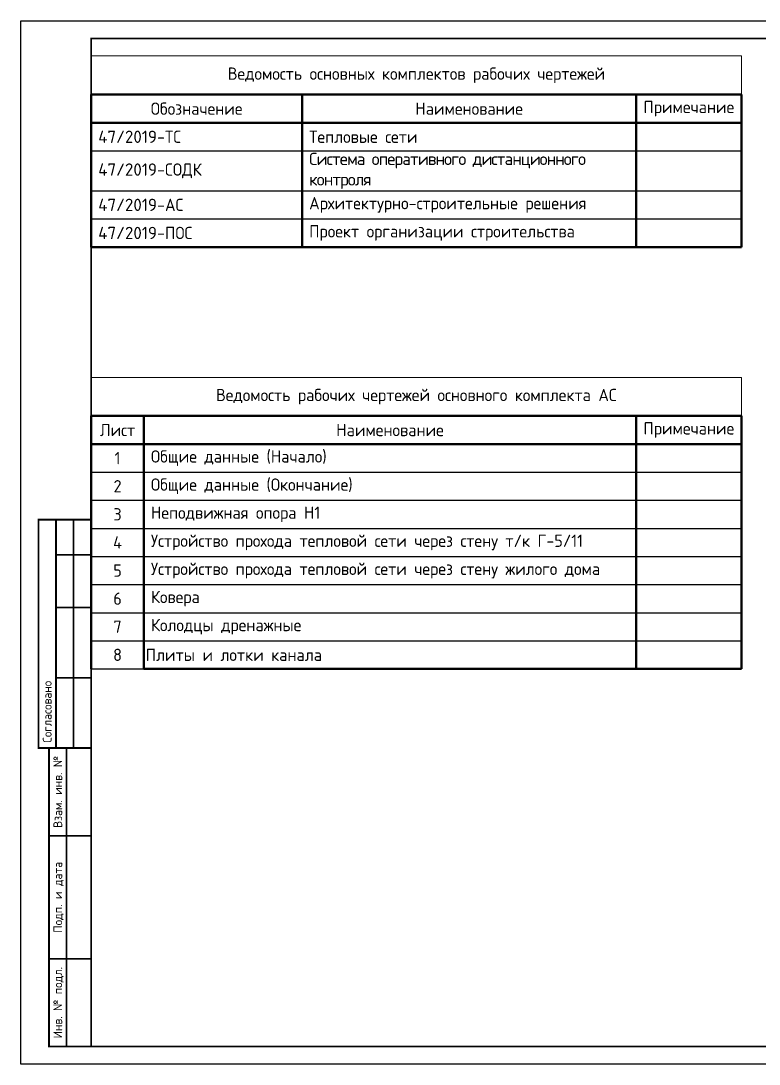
# Model space of a CAD drawing. Header units: millimetres. Extents: x 1601 to 14530, y 1157 to 12625.
# Drawn here: x 2135.2 to 2345.2, y 2131.3 to 2428.3 of the extents above; entities that cross this region are included whole.
import ezdxf
from ezdxf.enums import TextEntityAlignment as Align

# ---------------------------------------------------------------- set-up
doc = ezdxf.new("R2010")
doc.units = ezdxf.units.MM
doc.layers.add('таблица', color=250, linetype='Continuous', lineweight=35)
doc.styles.add('-ISOCPEUR-', font='isocpeur.TTF')
doc.styles.add('GOST', font='GOST Common.ttf')

# ---------------------------------------------------------------- blocks, each defined once
blk = doc.blocks.new('*T29')
at = {"layer": 'Defpoints', "color": 8, "linetype": 'ByBlock', "lineweight": 0, "transparency": 16777216}
for p, q in [((0, 0), (185, 0)), ((0, 0), (0, -11)), ((185, 0), (185, -11))]:
    blk.add_line(p, q, dxfattribs=at)
at = {"layer": 'таблица', "color": 0, "lineweight": 50, "transparency": 16777216}
for p, q in [((0, -11), (185, -11)), ((0, -11), (0, -83)), ((15, -11), (15, -83)), ((155, -11), (155, -83)), ((185, -11), (185, -83)), ((0, -19), (185, -19)), ((15, -83), (185, -83))]:
    blk.add_line(p, q, dxfattribs=at)
at = {"layer": 'таблица', "lineweight": 30, "transparency": 16777216}
for p, q in [((0, -27), (15, -27)), ((0, -59), (15, -59)), ((0, -75), (15, -75))]:
    blk.add_line(p, q, dxfattribs=at)
at = {"layer": 'таблица', "color": 0, "lineweight": 30, "transparency": 16777216}
for p, q in [((15, -27), (185, -27)), ((0, -35), (185, -35)), ((0, -43), (185, -43)), ((0, -51), (185, -51)), ((15, -59), (185, -59)), ((0, -67), (185, -67)), ((15, -75), (185, -75)), ((0, -83), (15, -83))]:
    blk.add_line(p, q, dxfattribs=at)
at = {"layer": 'таблица', "color": 7, "transparency": 16777216, "char_height": 3.5, "style": 'GOST'}
for s, insert, width, attachment_point in [('Ведомость рабочих чертежей основного комплекта АС', (92.5, -5.5), 182, 5), ('Лист', (7.5, -15), 12, 5), ('Наименование', (85, -15), 137, 5), ('Примечание', (170, -15), 27, 5), ('Общие данные (Начало)', (17, -23), 136, 4), ('1', (7.5, -23), 14, 5), ('2', (7.5, -31), 14, 5), ('Общие данные (Окончание)', (17, -31), 136, 4), ('3', (7.5, -39), 14, 5), ('Неподвижная опора Н1', (17, -39), 136, 4), ('4', (7.5, -47), 14, 5), ('{\\C256;Устройство прохода тепловой сети через стену т/к Г-5/11}', (17, -47), 136, 4), ('5', (7.5, -55), 14, 5), ('{\\C256;Устройство прохода тепловой сети через стену жилого дома}', (17, -55), 136, 4), ('6', (7.5, -63), 14, 5), ('Ковера ', (17, -63), 136, 4), ('7', (7.5, -71), 14, 5), ('{\\C256;Колодцы дренажные }', (17, -71), 136, 4), ('8', (7.5, -79), 14, 5), ('{\\C256;Плиты и лотки канала  \\P}', (15.5, -79), 139, 4)]:
    blk.add_mtext(s, dxfattribs=dict(at, insert=insert, width=width, attachment_point=attachment_point))
blk = doc.blocks.new('*T30')
at = {"layer": 'Defpoints', "color": 8, "linetype": 'ByBlock', "lineweight": 0, "transparency": 16777216}
for p, q in [((0, 0), (185, 0)), ((0, 0), (0, -11)), ((185, 0), (185, -11))]:
    blk.add_line(p, q, dxfattribs=at)
at = {"layer": 'таблица', "color": 0, "lineweight": 50, "transparency": 16777216}
for p, q in [((0, -11), (185, -11)), ((0, -11), (0, -19)), ((60, -11), (60, -19)), ((155, -11), (155, -54.38)), ((185, -11), (185, -54.38)), ((0, -19), (185, -19)), ((60, -54.38), (185, -54.38))]:
    blk.add_line(p, q, dxfattribs=at)
at = {"layer": 'таблица', "lineweight": 50, "transparency": 16777216}
for p, q in [((0, -19), (0, -54.38)), ((60, -19), (60, -54.38)), ((0, -54.38), (60, -54.38))]:
    blk.add_line(p, q, dxfattribs=at)
at = {"layer": 'таблица', "lineweight": 30, "transparency": 16777216}
for p, q in [((0, -27), (60, -27)), ((0, -38.38), (60, -38.38)), ((0, -46.38), (60, -46.38))]:
    blk.add_line(p, q, dxfattribs=at)
at = {"layer": 'таблица', "color": 0, "lineweight": 30, "transparency": 16777216}
for p, q in [((60, -27), (185, -27)), ((60, -38.38), (185, -38.38)), ((60, -46.38), (185, -46.38))]:
    blk.add_line(p, q, dxfattribs=at)
at = {"layer": 'таблица', "color": 7, "transparency": 16777216, "char_height": 3.5}
for s, insert, width, attachment_point, style in [('Ведомость основных комплектов рабочих чертежей', (92.5, -5.5), 182, 5, 'GOST'), ('Обозначение', (30, -15), 57, 5, 'GOST'), ('Наименование', (107.5, -15), 92, 5, 'GOST'), ('Примечание', (170, -15), 27, 5, 'GOST'), ('Тепловые сети', (62, -23), 91, 4, 'GOST'), ('{\\T0.9;Система оперативного дистанционного контроля}', (62, -32.69), 91, 4, '-ISOCPEUR-'), ('Архитектурно-строительные решения', (62, -42.38), 91, 4, 'GOST'), ('Проект организации строительства', (62, -50.38), 91, 4, 'GOST')]:
    blk.add_mtext(s, dxfattribs=dict(at, insert=insert, width=width, attachment_point=attachment_point, style=style))
at = {"layer": 'таблица', "color": 0, "transparency": 16777216, "char_height": 3.5, "width": 56, "attachment_point": 4, "style": 'GOST'}
for s, insert in [('{\\fISOCPEUR|b0|i0|c204|p34;\\C7;47/2019\\fGOST Common|b0|i0|c204|p34;-ТС}', (2, -23)), ('{\\fISOCPEUR|b0|i0|c204|p34;\\C7;47/2019\\fGOST Common|b0|i0|c204|p34;-СОДК}', (2, -32.69)), ('{\\fISOCPEUR|b0|i0|c204|p34;\\C7;47/2019\\fGOST Common|b0|i0|c204|p34;-АС}', (2, -42.38)), ('{\\fISOCPEUR|b0|i0|c204|p34;\\C7;47/2019\\fGOST Common|b0|i0|c204|p34;-ПОС}', (2, -50.38))]:
    blk.add_mtext(s, dxfattribs=dict(at, insert=insert))
blk = doc.blocks.new('*U372')
blk.add_lwpolyline([(0, 0), (420, 0), (420, -297), (0, -297)], close=True)
at = {"const_width": 0.5}
blk.add_lwpolyline([(20, -5), (415, -5), (415, -292), (20, -292)], close=True, dxfattribs=at)
for points in [[(20, -207), (5, -207), (5, -142), (20, -142)], [(10, -142), (10, -207)], [(15, -142), (15, -207)], [(10, -152), (20, -152)], [(10, -167), (20, -167)], [(10, -187), (20, -187)], [(20, -292), (8, -292), (8, -207), (20, -207)], [(13, -207), (13, -292)], [(8, -232), (20, -232)], [(8, -267), (20, -267)]]:
    blk.add_lwpolyline(points, dxfattribs=at)
at = {"style": 'GOST'}
blk.add_text('Согласовано', height=2.5, rotation=90, dxfattribs=at).set_placement((7.5, -205.5), align=Align.MIDDLE_LEFT)
for s, p in [('Взам. инв. №', (10.5, -219.5)), ('Подп. и дата', (10.5, -249.5)), ('Инв. № подл.', (10.5, -279.5))]:
    blk.add_text(s, height=2.5, rotation=90, dxfattribs=at).set_placement(p, align=Align.MIDDLE_CENTER)
blk.add_attdef('РАЗРАБОТАЛ', text='', height=2.5, dxfattribs=at).set_placement((250.5, -264.22), align=Align.MIDDLE_LEFT)
blk.add_attdef('ПРОВЕРИЛ', (250.75, -270.73), '', height=2.5, dxfattribs=at)
at = {"style": 'GOST', "flags": 8}
for tag, p in [('ЛИСТ', (387.6, -271.87)), ('ЛИСТОВ', (405.3, -271.86)), ('ФОРМАТ', (380.97, -294.75))]:
    blk.add_attdef(tag, text='', height=3, dxfattribs=at).set_placement(p, align=Align.MIDDLE_CENTER)
blk.add_attdef('ИМЯ_ЧЕРТЕЖА_001', (321.53, -284.99), '', height=3, dxfattribs=at)

msp = doc.modelspace()

# ---------------------------------------------------------------- block references
for name, p in [('*U372', (2135.1931, 2428.3082)), ('*T30', (2155.1931, 2418.3082)), ('*T29', (2155.1931, 2326.8264))]:
    msp.add_blockref(name, p)

doc.saveas('drawing.dxf')
